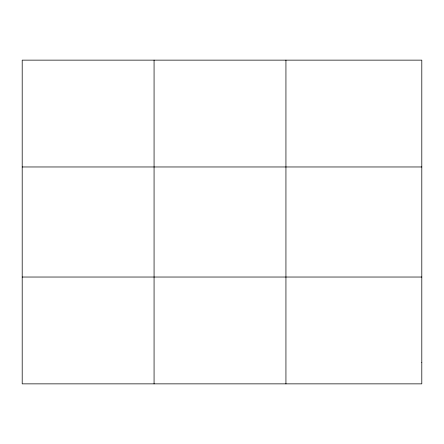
<?xml version="1.0" encoding="UTF-8"?>
<svg xmlns="http://www.w3.org/2000/svg" width="444" height="444" viewBox="0 0 444 444"><rect width="100%" height="100%" fill="white"/><g stroke="black" fill="none" stroke-linecap="round" stroke-linejoin="round"><path stroke-width="0.67" d="M154.068 60.14L154.068 383.86M285.936 60.14L285.936 383.86M22.2 166.966L421.8 166.966M22.2 277.034L421.8 277.034M421.8 362.493L421.8 383.86L22.2 383.86L22.2 60.14L421.8 60.14L421.8 362.493"/></g></svg>
